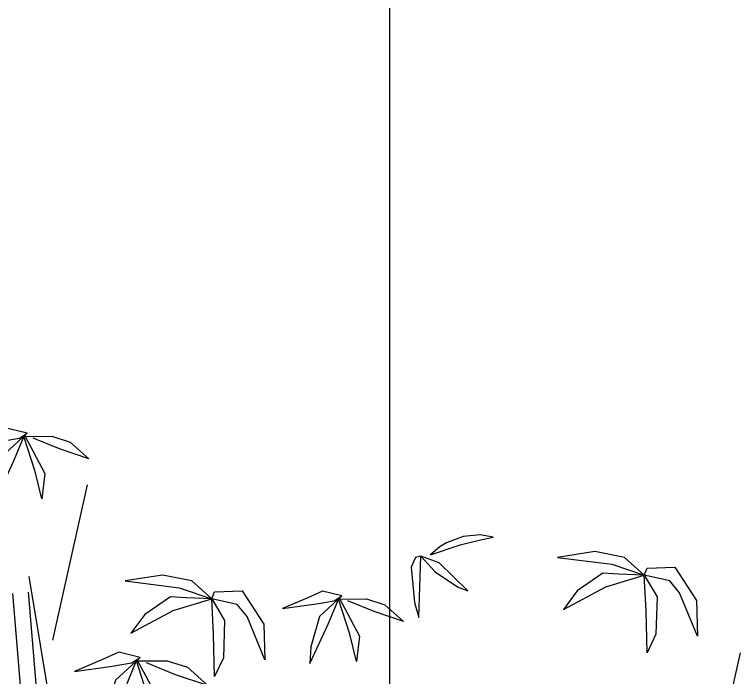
# Model space of a CAD drawing. Extents: x -1568 to -728, y -1287 to -990.
# Drawn here: x -1351.689 to -1348.273, y -1091.132 to -1088.012 of the extents above; entities that cross this region are included whole.
import ezdxf

# ---------------------------------------------------------------- set-up
doc = ezdxf.new("R2010")
doc.units = 0
doc.header["$LTSCALE"] = 5
doc.layers.get('0').update_dxf_attribs({"linetype": 'CONTINUOUS'})
doc.layers.add('路面边线', color=7, linetype='CONTINUOUS')

# ---------------------------------------------------------------- blocks, each defined once
blk = doc.blocks.new('tree104')
at = {"color": 0}
for points in [[(-3650, 22161), (-3949, 22235), (-4174, 22131), (-4563, 21966), (-4039, 22041), (-3770, 22086), (-3650, 22161), (-3994, 21847), (-4129, 21383), (-4144, 21129), (-3859, 21727), (-3695, 22131), (-3381, 21547), (-3425, 21159), (-3530, 21577), (-3702, 22113), (-3276, 22116), (-2991, 22026), (-2707, 21772), (-3156, 21921), (-3560, 22086)], [(-3260, 18994), (-2729, 21373)], [(3486, 20569), (3285, 20604), (3023, 20578), (2770, 20482), (2674, 20429), (2526, 20298), (2980, 20455), (3268, 20525), (3486, 20569)], [(5798, 19990), (5496, 20261), (5043, 20352), (4470, 20261), (5300, 20156), (5798, 19990), (5405, 20005), (5164, 20020), (4772, 19749), (4561, 19462), (5209, 19809), (5798, 19990), (5843, 20095), (6265, 20110), (6597, 19598), (6612, 19055), (6340, 19718), (6190, 19899), (5798, 19990), (5994, 19658), (5978, 19085), (5843, 18799), (5828, 19447), (5798, 19990)], [(2376, 20280), (2293, 20260), (2230, 20113), (2282, 19570), (2345, 19341), (2376, 20280), (2596, 20040), (2940, 19811), (3097, 19748), (2658, 20176), (2376, 20280)], [(-3260, 17782), (-3623, 19966)], [(-826, 19627), (-1128, 19899), (-1580, 19989), (-2153, 19899), (-1324, 19793), (-826, 19627), (-1218, 19642), (-1459, 19657), (-1852, 19386), (-2063, 19100), (-1414, 19446), (-826, 19627), (-781, 19733), (-358, 19748), (-27, 19235), (-12, 18693), (-283, 19356), (-434, 19537), (-826, 19627), (-630, 19296), (-645, 18723), (-781, 18436), (-796, 19085), (-826, 19627)], [(-3877, 19705), (-2234, 0)], [(-3636, 19725), (-1992, 0)], [(1169, 19669), (869, 19744), (645, 19639), (256, 19475), (780, 19550), (1049, 19595), (1169, 19669), (824, 19355), (690, 18892), (675, 18637), (959, 19236), (1124, 19639), (1438, 19056), (1393, 18667), (1288, 19086), (1117, 19622), (1543, 19624), (1827, 19535), (2111, 19280), (1662, 19430), (1258, 19595)], [(-1921, 18727), (-2250, 18809), (-2497, 18694), (-2925, 18513), (-2349, 18595), (-2053, 18644), (-1921, 18727), (-2300, 18381), (-2448, 17871), (-2464, 17591), (-2152, 18250), (-1970, 18694), (-1625, 18052), (-1674, 17624), (-1789, 18085), (-1978, 18674), (-1510, 18677), (-1197, 18579), (-884, 18299), (-1378, 18463), (-1822, 18644)], [(6789, 16636), (7272, 18799)]]:
    blk.add_lwpolyline(points, dxfattribs=at)

msp = doc.modelspace()

# ---------------------------------------------------------------- linework, layer by layer
at = {"layer": '路面边线'}
msp.add_line((-1349.92277, -1097.03128), (-1349.92277, -1062.0253), dxfattribs=at)

# ---------------------------------------------------------------- block references
at = {"color": 74, "xscale": 0.0003072000003157882, "yscale": 0.0003071999999519903, "zscale": 0.0003072000000000001}
msp.add_blockref('tree104', (-1350.50724, -1096.79048), dxfattribs=at)

doc.saveas('drawing.dxf')
